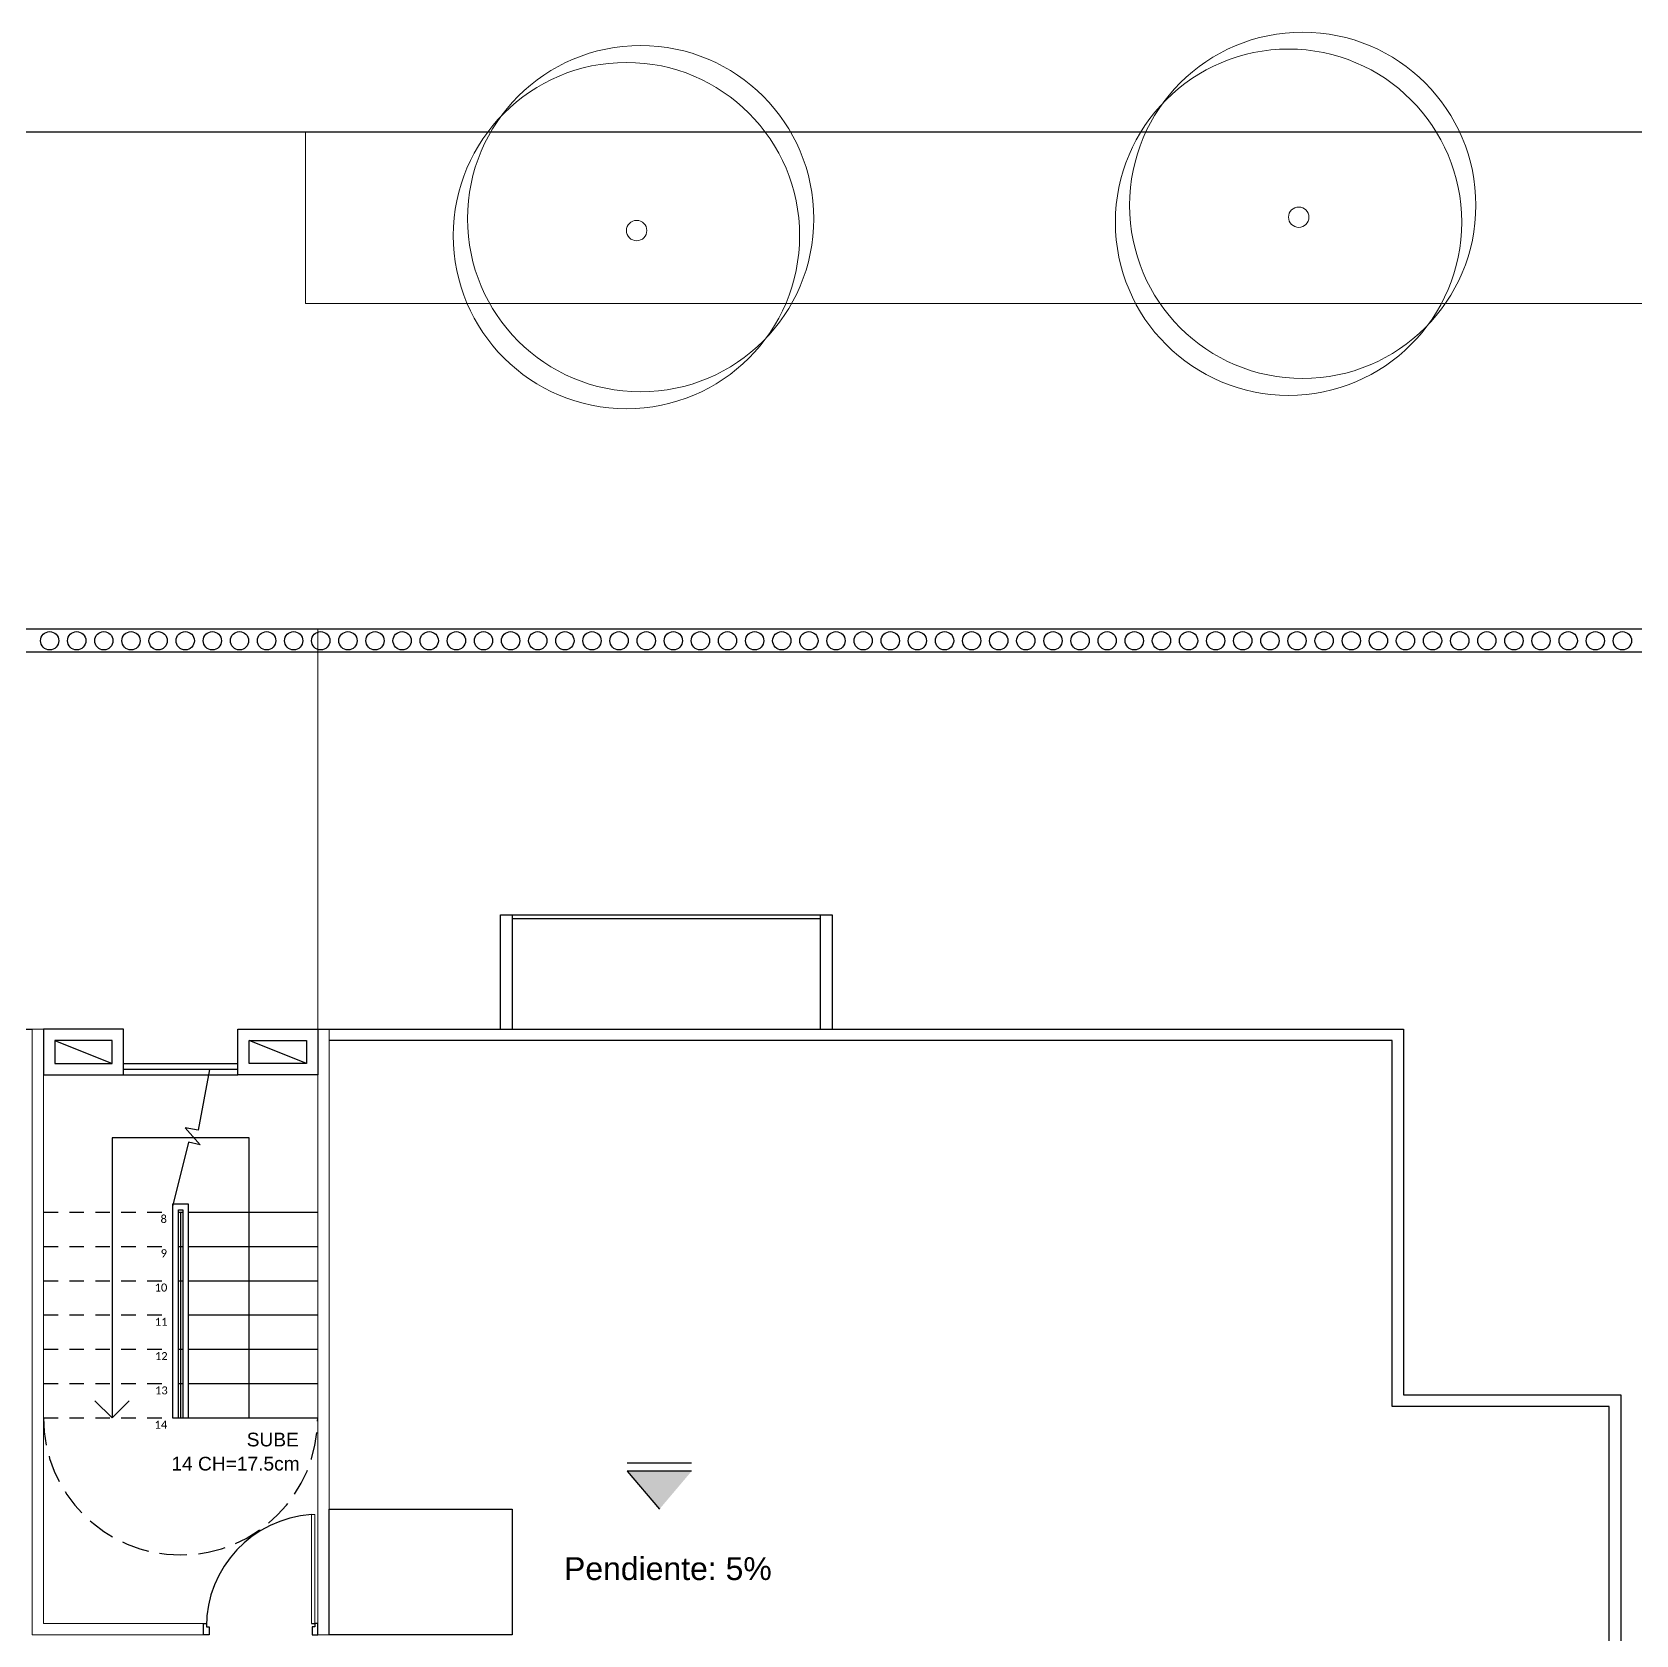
# Model space of a CAD drawing. Header units: metres. Extents: x 0 to 570, y -16 to 122.
# Drawn here: x 535.16 to 549.19, y 93.89 to 107.91 of the extents above; entities that cross this region are included whole.
import ezdxf

# ---------------------------------------------------------------- set-up
doc = ezdxf.new("R2010")
doc.units = ezdxf.units.M
doc.linetypes.add('ACAD_ISO02W100', pattern=[15, 12, -3])
doc.linetypes.add('DASHED2', pattern=[9.525, 6.35, -3.175])
for name, color, linetype, lineweight in [('ARQ- ARBOLES', 85, 'Continuous', 13), ('ARQ-MUROS', 255, 'Continuous', 9), ('ARQ-ZONAS VERDES', 82, 'Continuous', 13)]:
    doc.layers.add(name, color=color, linetype=linetype, lineweight=lineweight)
for name, color, linetype in [('ARQ-MOBILIARIO URBANO', 252, 'Continuous'), ('ARQ-MUROS BAJOS', 252, 'Continuous'), ('ARQ-MUROS MAMPOSTERIA', 7, 'Continuous'), ('ARQ-PROYECCIONES', 252, 'ACAD_ISO02W100'), ('ARQ-PUERTAS', 252, 'Continuous'), ('ARQ-SUELO', 252, 'Continuous'), ('ARQ-TECHOS', 252, 'Continuous'), ('ARQ-TEXTO', 7, 'Continuous')]:
    doc.layers.add(name, color=color, linetype=linetype)
doc.styles.get("Standard").update_dxf_attribs({"font": 'arial.ttf'})

# ---------------------------------------------------------------- blocks, each defined once
blk = doc.blocks.new('ARBOL')
at = {"layer": 'ARQ- ARBOLES'}
for centre, radius in [((128.732, 225.111), 1.515), ((128.856, 224.963), 1.515), ((128.821, 225.067), 0.0892)]:
    blk.add_circle(centre, radius, dxfattribs=at)
blk = doc.blocks.new('reja')
at = {"layer": 'ARQ-MOBILIARIO URBANO'}
for points in [[(132.436, 234.341), (132.442, 285.041), (87.754, 285.041), (87.754, 279.341)], [(132.236, 234.341), (132.242, 284.841), (87.954, 284.841), (87.954, 279.341)]]:
    blk.add_lwpolyline(points, dxfattribs=at)
for centre in [(110.507, 284.94), (110.744, 284.94), (110.981, 284.94), (111.219, 284.94), (111.456, 284.94), (111.693, 284.94), (111.93, 284.94), (112.168, 284.94), (112.405, 284.94), (112.642, 284.94), (112.879, 284.94), (113.117, 284.94), (113.354, 284.94), (113.591, 284.94), (113.828, 284.94), (114.066, 284.94), (114.303, 284.94), (114.54, 284.94), (114.778, 284.94), (115.015, 284.94), (115.252, 284.94), (115.489, 284.94), (115.727, 284.94), (115.964, 284.94), (116.201, 284.94), (116.438, 284.94), (116.676, 284.94), (116.913, 284.94), (117.15, 284.94), (117.387, 284.94), (117.625, 284.94), (117.862, 284.94), (118.099, 284.94), (118.337, 284.94), (118.574, 284.94), (118.811, 284.94), (119.048, 284.94), (119.286, 284.94), (119.523, 284.94), (119.76, 284.94), (119.997, 284.94), (120.235, 284.94), (120.472, 284.94), (120.709, 284.94), (120.946, 284.94), (121.184, 284.94), (121.421, 284.94), (121.658, 284.94), (121.896, 284.94), (122.133, 284.94), (122.37, 284.94), (122.607, 284.94), (122.845, 284.94), (123.082, 284.94), (123.319, 284.94), (123.556, 284.94), (123.794, 284.94), (124.031, 284.94), (124.268, 284.94)]:
    blk.add_circle(centre, 0.08, dxfattribs=at)

msp = doc.modelspace()

# ---------------------------------------------------------------- hatches: boundary and pattern name
at = {"layer": 'ARQ-TEXTO'}
h = msp.add_hatch(color=256, dxfattribs=at)
h.dxf.hatch_style = 1
h.paths.add_polyline_path([(540.645, 94.989), (540.926, 95.321), (540.363, 95.321)])

# ---------------------------------------------------------------- linework, layer by layer
at = {"layer": 'ARQ-MUROS'}
for points in [[(535.256, 99.189), (535.156, 99.189), (535.156, 93.889), (536.656, 93.89), (536.656, 93.99), (535.256, 93.99), (535.256, 99.189)], [(537.656, 99.189), (537.756, 99.189), (537.756, 93.89), (537.656, 93.89), (537.656, 99.189)]]:
    msp.add_lwpolyline(points, dxfattribs=at)
at = {"layer": 'ARQ-MUROS BAJOS'}
msp.add_line((536.386, 95.789), (536.436, 95.789), dxfattribs=at)
for points in [[(512.556, 93.989), (512.556, 96.989), (514.456, 96.99), (514.456, 100.189), (522.356, 100.189), (522.356, 99.189), (523.956, 99.189), (523.956, 96.989), (525.756, 96.99), (525.756, 100.189), (533.656, 100.189), (533.656, 99.189), (535.156, 99.189)], [(539.256, 99.189), (539.256, 100.189), (539.356, 100.189), (539.356, 99.189)], [(539.356, 100.189), (542.056, 100.189)], [(539.356, 100.159), (542.056, 100.159)], [(542.056, 99.189), (542.056, 100.189), (542.156, 100.189), (542.156, 99.189)], [(537.656, 99.189), (547.156, 99.189), (547.156, 95.99), (549.056, 95.99), (549.056, 89.889), (547.156, 89.889), (547.156, 86.689), (538.056, 86.689), (538.056, 86.789)], [(538.056, 86.789), (539.356, 86.791), (547.056, 86.789), (547.056, 89.989), (548.956, 89.989), (548.956, 95.889), (547.056, 95.889), (547.056, 99.089), (537.756, 99.089)], [(535.956, 98.839), (536.956, 98.839)], [(535.956, 98.789), (536.956, 98.789)], [(536.476, 95.789), (536.476, 95.789), (536.526, 95.789), (536.526, 97.589), (536.526, 97.659), (536.456, 97.659), (536.386, 97.659), (536.386, 95.789)], [(536.436, 95.789), (536.436, 97.589), (536.436, 97.609), (536.456, 97.609), (536.476, 97.609), (536.476, 95.789)]]:
    msp.add_lwpolyline(points, dxfattribs=at)
at = {"layer": 'ARQ-MUROS MAMPOSTERIA'}
for points in [[(535.256, 98.889), (535.256, 98.789), (535.956, 98.789), (535.956, 98.889), (535.956, 99.189), (535.256, 99.189), (535.256, 98.889)], [(537.656, 98.889), (537.656, 98.789), (536.956, 98.789), (536.956, 98.889), (536.956, 99.189), (537.656, 99.189), (537.656, 98.889)], [(535.256, 98.889), (535.256, 98.889)]]:
    msp.add_lwpolyline(points, dxfattribs=at)
for points in [[(535.856, 98.889), (535.856, 99.089), (535.356, 99.089), (535.356, 98.889)], [(537.056, 98.889), (537.056, 99.089), (537.556, 99.089), (537.556, 98.889)]]:
    msp.add_lwpolyline(points, close=True, dxfattribs=at)
at = {"layer": 'ARQ-PROYECCIONES', "ltscale": 0.02}
msp.add_arc((536.456, 95.789), 1.2, 180, 0, dxfattribs=at)
at = {"layer": 'ARQ-PUERTAS', "lineweight": 15}
for p, q in [((537.631, 94.942), (537.601, 94.942)), ((537.601, 94.942), (537.601, 93.99)), ((537.631, 94.942), (537.631, 93.99))]:
    msp.add_line(p, q, dxfattribs=at)
at = {"layer": 'ARQ-PUERTAS'}
for points in [[(536.656, 93.99), (536.681, 93.99), (536.681, 93.96), (536.706, 93.96), (536.706, 93.89), (536.656, 93.89), (536.656, 93.99)], [(537.601, 93.99), (537.631, 93.99)], [(537.656, 93.99), (537.631, 93.99), (537.631, 93.96), (537.606, 93.96), (537.606, 93.89), (537.656, 93.89), (537.656, 93.99)]]:
    msp.add_lwpolyline(points, dxfattribs=at)
msp.add_arc((537.665, 93.96), 0.984, 93.7399, 180, dxfattribs=at)
at = {"layer": 'ARQ-SUELO', "linetype": 'DASHED2', "ltscale": 0.02}
msp.add_line((535.256, 95.789), (536.386, 95.789), dxfattribs=at)
at = {"layer": 'ARQ-SUELO'}
msp.add_line((536.436, 95.789), (537.656, 95.789), dxfattribs=at)
msp.add_lwpolyline([(568.493, 100.289), (568.493, 102.039, 0.414213), (563.493, 107.039), (468.703, 107.039, 0.414213), (463.703, 102.039), (463.703, 100.289)], format="xyb", dxfattribs=at)
for points in [[(535.956, 98.889), (536.956, 98.889)], [(536.436, 97.589), (536.476, 97.589)], [(536.456, 97.589), (536.456, 95.789)], [(536.526, 97.589), (537.656, 97.589)], [(536.436, 97.289), (536.476, 97.289)], [(536.526, 97.289), (537.656, 97.289)], [(536.436, 96.989), (536.476, 96.989)], [(536.526, 96.989), (537.656, 96.989)], [(536.526, 96.689), (537.656, 96.689)], [(536.436, 96.389), (536.476, 96.389)], [(536.526, 96.389), (537.656, 96.389)], [(536.436, 96.089), (536.476, 96.089)], [(536.526, 96.089), (537.656, 96.089)]]:
    msp.add_lwpolyline(points, dxfattribs=at)
at = {"layer": 'ARQ-SUELO', "linetype": 'DASHED2', "ltscale": 0.02}
for points in [[(535.256, 97.589), (536.386, 97.589)], [(535.256, 97.289), (536.386, 97.289)], [(535.256, 96.989), (536.386, 96.989)], [(535.256, 96.689), (536.386, 96.689)], [(535.256, 96.389), (536.386, 96.389)], [(535.256, 96.089), (536.386, 96.089)]]:
    msp.add_lwpolyline(points, dxfattribs=at)
at = {"layer": 'ARQ-TECHOS'}
for points in [[(535.956, 98.889), (536.956, 98.889)], [(537.756, 94.989), (539.356, 94.989), (539.356, 93.889), (537.756, 93.89), (537.756, 94.989), (537.756, 94.989)]]:
    msp.add_lwpolyline(points, dxfattribs=at)
at = {"layer": 'ARQ-TEXTO'}
for points in [[(535.356, 99.089), (535.856, 98.889)], [(537.556, 98.889), (537.056, 99.089)], [(536.708, 98.837), (536.609, 98.307), (536.497, 98.327), (536.627, 98.179), (536.525, 98.202), (536.386, 97.637)], [(537.056, 95.789), (537.056, 98.239), (535.856, 98.239), (535.856, 95.789)], [(536.006, 95.939), (535.856, 95.789), (535.706, 95.939)], [(540.926, 95.393), (540.363, 95.393)], [(540.926, 95.321), (540.363, 95.321), (540.645, 94.989)]]:
    msp.add_lwpolyline(points, dxfattribs=at)
at = {"layer": 'ARQ-ZONAS VERDES'}
for points in [[(554.098, 107.039), (554.098, 105.539), (537.548, 105.539), (537.548, 107.039), (548.948, 107.039)], [(557.244, 102.689), (537.656, 102.689), (537.656, 99.189), (539.256, 99.189), (539.256, 100.189), (542.156, 100.189), (542.156, 99.189), (547.156, 99.189), (547.156, 95.989), (549.056, 95.989), (549.056, 89.889), (547.156, 89.889), (547.156, 86.689), (542.156, 86.689), (542.156, 85.689), (539.256, 85.689), (539.256, 82.039), (557.242, 82.039), (557.244, 102.689)]]:
    msp.add_lwpolyline(points, dxfattribs=at)

# ---------------------------------------------------------------- block references
at = {"layer": 'ARQ-MUROS MAMPOSTERIA'}
msp.add_blockref('reja', (424.803, -182.352), dxfattribs=at)
at = {"layer": 'ARQ-ZONAS VERDES', "xscale": -1, "rotation": 180}
for p in [(411.625, 331.244), (417.418, 331.361)]:
    msp.add_blockref('ARBOL', p, dxfattribs=at)

# ---------------------------------------------------------------- texts
at = {"layer": 'ARQ-TEXTO'}
for s, p in [('SUBE', (537.034, 95.539)), ('14 CH=17.5cm', (536.375, 95.328))]:
    msp.add_text(s, height=0.12, dxfattribs=at).set_placement(p)
for s, width, heights, insert, char_height, attachment_point in [('\\pi0.02428;{\\fCalibri Light|b0|i0|c0|p34;8}', 0.07, [0], (536.256, 97.564), 0.07, 1), ('\\pi0.02536;{\\fCalibri Light|b0|i0|c0|p34;9}', 0.07, [0], (536.256, 97.264), 0.07, 1), ('\\pi-0.02735;{\\fCalibri Light|b0|i0|c0|p34;10}', 0.07, [0], (536.256, 96.964), 0.07, 1), ('\\pi-0.02515;{\\fCalibri Light|b0|i0|c0|p34;11}', 0.07, [0], (536.256, 96.664), 0.07, 1), ('\\pi-0.02455;{\\fCalibri Light|b0|i0|c0|p34;12}', 0.07, [0], (536.256, 96.364), 0.07, 1), ('\\pi-0.02385;{\\fCalibri Light|b0|i0|c0|p34;13}', 0.07, [0], (536.256, 96.064), 0.07, 1), ('\\pi-0.02795;{\\fCalibri Light|b0|i0|c0|p34;14}', 0.07, [0.033], (536.256, 95.764), 0.07, 1), ('\\PPendiente: 5%{\\H1.81572x; }', 2.32587, [0], (541.628, 94.903), 0.2, 3)]:
    msp.add_mtext_dynamic_manual_height_columns(s, width=width, gutter_width=12.5, heights=heights, dxfattribs=dict(at, insert=insert, char_height=char_height, attachment_point=attachment_point))

doc.saveas('drawing.dxf')
